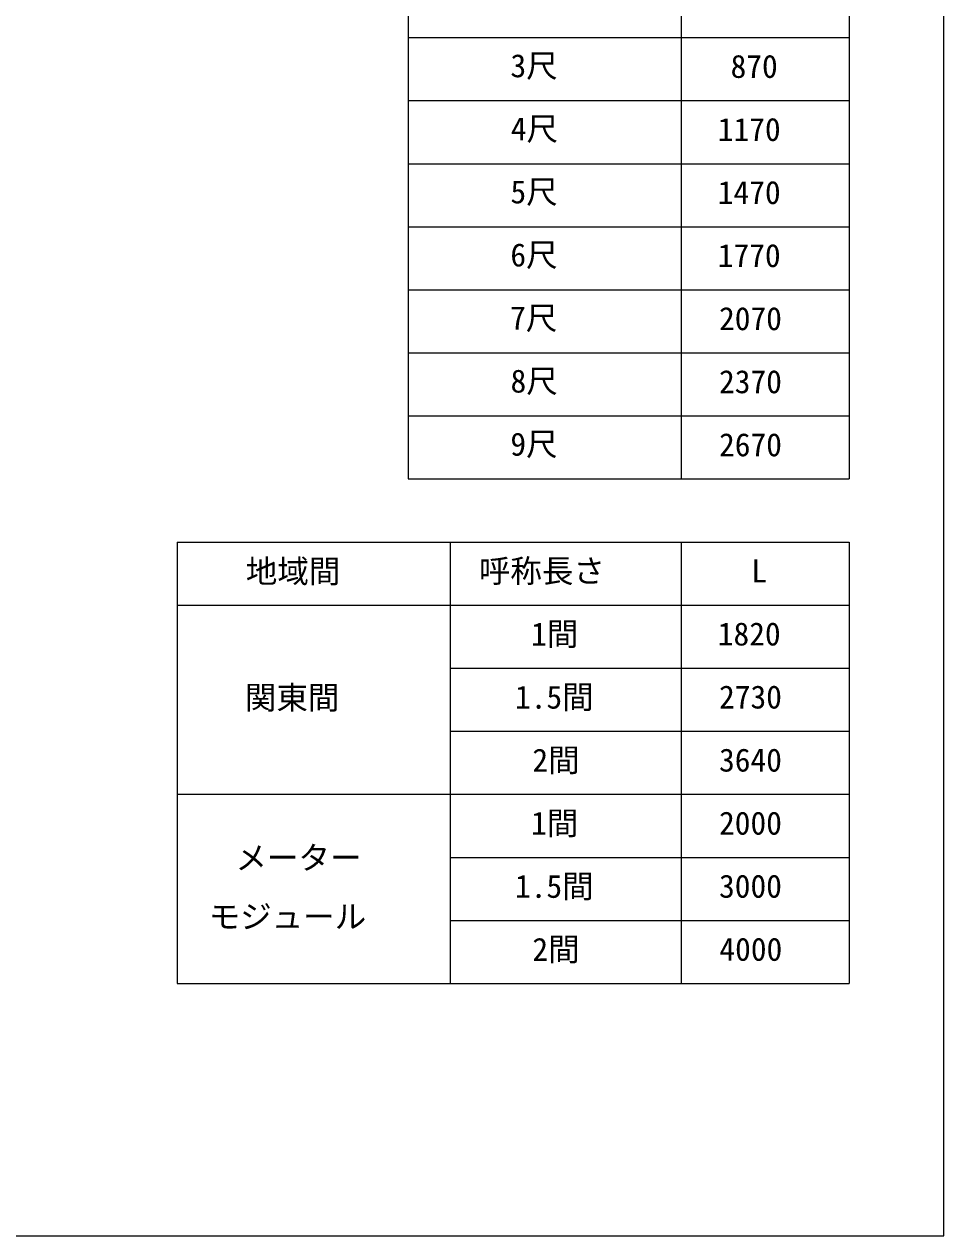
# Model space of a CAD drawing. Units: millimetres, scale not verified. Extents: x -875 to 875, y -1304 to 1297.
# Drawn here: x 437 to 875, y -1304 to -728 of the extents above; entities that cross this region are included whole.
import ezdxf
from ezdxf.enums import TextEntityAlignment as Align

# ---------------------------------------------------------------- set-up
doc = ezdxf.new("R2010")
doc.units = ezdxf.units.MM
doc.header["$LTSCALE"] = 8
doc.layers.add('0-1_TABLE1', color=7, linetype='Continuous', lineweight=18)
doc.layers.add('0-8_YKK_ZWAK', color=7, linetype='Continuous')
doc.styles.add('ＭＳ ゴシック', font='')
doc.styles.get('ＭＳ ゴシック').set_extended_font_data('MS Gothic')

msp = doc.modelspace()

# ---------------------------------------------------------------- linework, layer by layer
at = {"layer": '0-1_TABLE1'}
for p, q in [((620, -704.2), (620, -944.2)), ((750, -704.2), (750, -944.2)), ((830, -704.2), (830, -944.2)), ((620, -734.2), (830, -734.2)), ((620, -764.2), (830, -764.2)), ((620, -794.2), (830, -794.2)), ((620, -824.2), (830, -824.2)), ((620, -854.2), (830, -854.2)), ((620, -884.2), (830, -884.2)), ((620, -914.2), (830, -914.2)), ((620, -944.2), (830, -944.2)), ((510, -974.2), (830, -974.2)), ((510, -974.2), (510, -1184.2)), ((640, -974.2), (640, -1184.2)), ((750, -974.2), (750, -1184.2)), ((830, -974.2), (830, -1184.2)), ((510, -1004.2), (830, -1004.2)), ((640, -1034.2), (830, -1034.2)), ((640, -1064.2), (830, -1064.2)), ((510, -1094.2), (830, -1094.2)), ((640, -1124.2), (830, -1124.2)), ((640, -1154.2), (830, -1154.2)), ((510, -1184.2), (830, -1184.2))]:
    msp.add_line(p, q, dxfattribs=at)
at = {"layer": '0-8_YKK_ZWAK'}
msp.add_lwpolyline([(-875, -1304.2), (875, -1304.2), (875, 1245.8)], dxfattribs=at)

# ---------------------------------------------------------------- texts
at = {"layer": '0-1_TABLE1', "style": 'ＭＳ ゴシック'}
for s, p in [('3尺', (668.722, -756.402)), ('870', (773.509, -756.7)), ('4尺', (668.892, -786.402)), ('1170', (767.415, -786.7)), ('5尺', (668.722, -816.402)), ('1470', (767.415, -816.7)), ('6尺', (668.679, -846.402)), ('1770', (767.415, -846.7)), ('7尺', (668.551, -876.402)), ('2070', (768.011, -876.7)), ('8尺', (668.764, -906.402)), ('2370', (768.011, -906.7)), ('9尺', (668.679, -936.402)), ('2670', (768.011, -936.7)), ('地域間', (542.741, -996.913)), ('呼称長さ', (653.665, -996.743)), ('L', (783.395, -996.7)), ('1間', (678.551, -1026.743)), ('1820', (767.415, -1026.7)), ('関東間', (542.315, -1056.998)), ('1.5間', (670.881, -1056.743)), ('2730', (768.011, -1056.7)), ('2間', (679.148, -1086.743)), ('3640', (768.011, -1086.7)), ('1間', (678.551, -1116.743)), ('2000', (768.011, -1116.7)), ('メーター', (537.798, -1133.177)), ('1.5間', (670.881, -1146.743)), ('3000', (768.011, -1146.7)), ('モジュール', (525.057, -1161.16)), ('2間', (679.148, -1176.743)), ('4000', (768.182, -1176.7))]:
    msp.add_text(s, height=11, dxfattribs=at).set_placement(p, align=Align.BOTTOM_LEFT)

doc.saveas('drawing.dxf')
